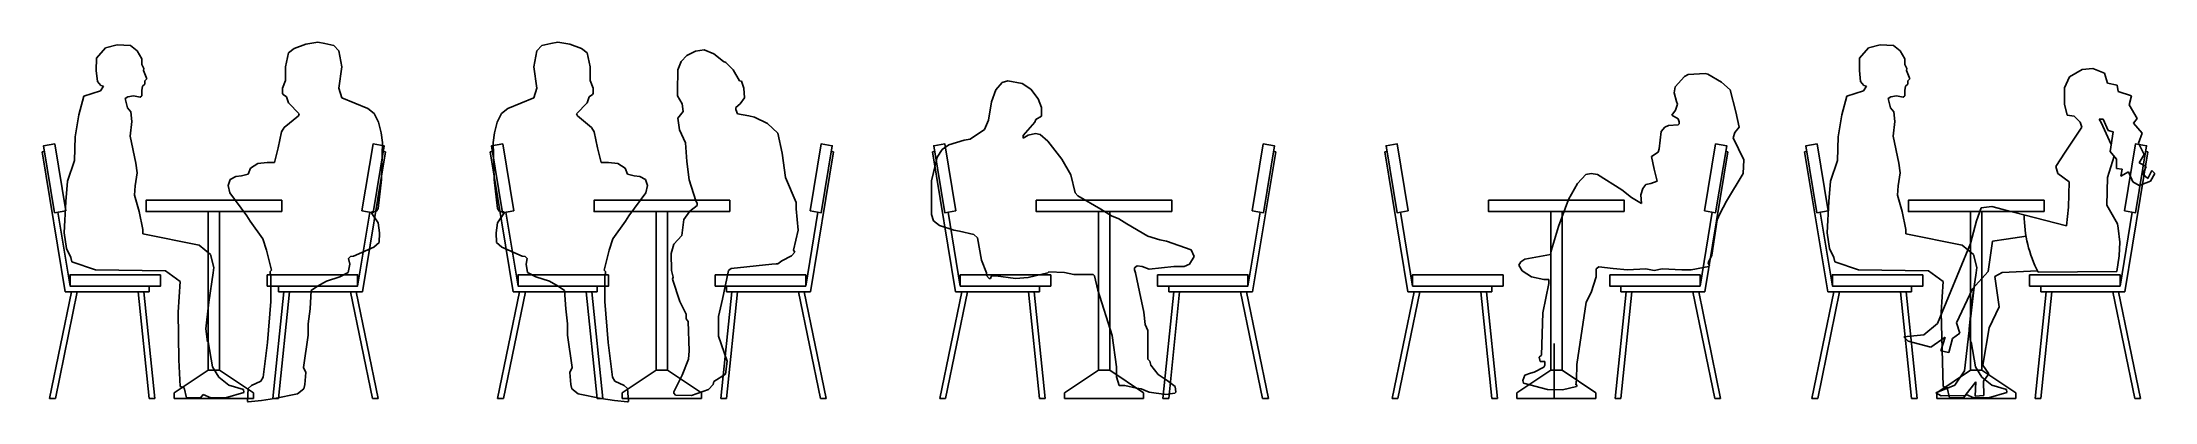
# Model space of a CAD drawing. Extents: x 2.91 to 10.62, y 5.89 to 7.2.
import ezdxf

# ---------------------------------------------------------------- set-up
doc = ezdxf.new("R2010")
doc.units = 0
doc.layers.get('0').update_dxf_attribs({"linetype": 'CONTINUOUS'})

msp = doc.modelspace()

# ---------------------------------------------------------------- linework, layer by layer
at = {"color": 0}
for p, q in [((3.1082, 7.1431), (3.1411, 7.1808)), ((3.1411, 7.1808), (3.1844, 7.1914)), ((3.1844, 7.1914), (3.2324, 7.1885)), ((3.2324, 7.1885), (3.2572, 7.1693)), ((3.2572, 7.1693), (3.2745, 7.1403)), ((3.8096, 7.1623), (3.8295, 7.1779)), ((3.8295, 7.1779), (3.8721, 7.1936)), ((3.8721, 7.1936), (3.9161, 7.2007)), ((3.9161, 7.2007), (3.9416, 7.1964)), ((3.9416, 7.1964), (3.9742, 7.1893)), ((3.9742, 7.1893), (3.9927, 7.1694)), ((3.9927, 7.1694), (4.0041, 7.1112)), ((4.7154, 7.1694), (4.704, 7.1112)), ((4.7338, 7.1893), (4.7154, 7.1694)), ((4.7665, 7.1964), (4.7338, 7.1893)), ((4.792, 7.2007), (4.7665, 7.1964)), ((4.836, 7.1936), (4.792, 7.2007)), ((4.8786, 7.1779), (4.836, 7.1936)), ((4.8985, 7.1623), (4.8786, 7.1779)), ((5.294, 7.1684), (5.2628, 7.1528)), ((5.3252, 7.1727), (5.294, 7.1684)), ((5.3607, 7.1585), (5.3252, 7.1727)), ((9.5398, 7.1431), (9.5727, 7.1808)), ((9.5727, 7.1808), (9.616, 7.1914)), ((9.616, 7.1914), (9.664, 7.1885)), ((9.664, 7.1885), (9.6887, 7.1693)), ((9.6887, 7.1693), (9.7061, 7.1403)), ((3.1081, 7.097), (3.1082, 7.1431)), ((3.1126, 7.0579), (3.1081, 7.097)), ((3.2745, 7.1403), (3.2736, 7.1189)), ((3.2736, 7.1189), (3.2815, 7.1054)), ((3.2815, 7.1054), (3.2797, 7.097)), ((3.2797, 7.097), (3.2919, 7.067)), ((3.7982, 7.1112), (3.8096, 7.1623)), ((3.7982, 7.0616), (3.7982, 7.1112)), ((4.0041, 7.1112), (3.9927, 7.0332)), ((4.704, 7.1112), (4.7154, 7.0332)), ((4.9099, 7.1112), (4.8985, 7.1623)), ((4.9099, 7.0616), (4.9099, 7.1112)), ((5.2301, 7.1003), (5.2287, 7.0222)), ((5.2415, 7.1301), (5.2301, 7.1003)), ((5.2628, 7.1528), (5.2415, 7.1301)), ((5.3962, 7.1301), (5.3607, 7.1585)), ((5.4047, 7.1272), (5.3962, 7.1301)), ((5.4317, 7.1003), (5.4047, 7.1272)), ((5.4544, 7.0605), (5.4317, 7.1003)), ((9.5397, 7.097), (9.5398, 7.1431)), ((9.5441, 7.0579), (9.5397, 7.097)), ((9.7061, 7.1403), (9.7052, 7.1189)), ((9.7052, 7.1189), (9.713, 7.1054)), ((9.713, 7.1054), (9.7113, 7.097)), ((9.7113, 7.097), (9.7235, 7.067)), ((10.306, 7.0749), (10.3526, 7.101)), ((10.3526, 7.101), (10.3913, 7.1053)), ((10.3913, 7.1053), (10.4344, 7.0878)), ((3.1229, 7.0234), (3.0621, 7.0036)), ((3.1245, 7.0426), (3.1126, 7.0579)), ((3.1341, 7.0404), (3.1229, 7.0234)), ((3.1245, 7.0426), (3.1341, 7.0404)), ((3.276, 7.041), (3.2746, 7.0251)), ((3.2746, 7.0251), (3.2747, 7.0051)), ((3.285, 7.0481), (3.276, 7.041)), ((3.2919, 7.067), (3.285, 7.06)), ((3.285, 7.06), (3.285, 7.0481)), ((3.7869, 7.0332), (3.7982, 7.0616)), ((3.7869, 7.0133), (3.7869, 7.0332)), ((3.7897, 7.0105), (3.7869, 7.0133)), ((3.9927, 7.0332), (4.0041, 6.9977)), ((4.7154, 7.0332), (4.704, 6.9977)), ((4.9212, 7.0332), (4.9099, 7.0616)), ((4.9184, 7.0105), (4.9212, 7.0133)), ((4.9212, 7.0133), (4.9212, 7.0332)), ((5.2287, 7.0222), (5.2287, 7.0052)), ((5.4615, 7.0591), (5.4544, 7.0605)), ((5.47, 7.0335), (5.4615, 7.0591)), ((5.4728, 6.9981), (5.47, 7.0335)), ((6.3897, 7.027), (6.3743, 6.9835)), ((6.4127, 7.0539), (6.3897, 7.027)), ((6.4332, 7.0603), (6.4127, 7.0539)), ((6.4856, 7.0501), (6.4332, 7.0603)), ((6.5176, 7.0296), (6.4856, 7.0501)), ((6.5445, 6.9938), (6.5176, 7.0296)), ((8.8684, 7.0376), (8.8645, 7.0159)), ((8.8645, 7.0159), (8.8722, 6.9851)), ((8.9016, 7.076), (8.8684, 7.0376)), ((8.9157, 7.0824), (8.9016, 7.076)), ((8.9771, 7.0862), (8.9157, 7.0824)), ((8.9874, 7.0837), (8.9771, 7.0862)), ((9.0373, 7.0555), (8.9874, 7.0837)), ((9.068, 7.0274), (9.0373, 7.0555)), ((9.0897, 6.9468), (9.068, 7.0274)), ((9.5545, 7.0234), (9.4937, 7.0036)), ((9.5561, 7.0426), (9.5441, 7.0579)), ((9.5656, 7.0404), (9.5545, 7.0234)), ((9.5561, 7.0426), (9.5656, 7.0404)), ((9.7075, 7.041), (9.7061, 7.0251)), ((9.7061, 7.0251), (9.7062, 7.0051)), ((9.7165, 7.0481), (9.7075, 7.041)), ((9.7235, 7.067), (9.7165, 7.06)), ((9.7165, 7.06), (9.7165, 7.0481)), ((10.2877, 7.0338), (10.306, 7.0749)), ((10.2887, 6.9747), (10.2877, 7.0338)), ((10.4344, 7.0878), (10.4447, 7.0517)), ((10.4447, 7.0517), (10.4808, 7.044)), ((10.4808, 7.044), (10.4834, 7.0208)), ((10.4834, 7.0208), (10.5323, 7.0054)), ((3.0306, 6.8557), (3.0441, 6.9361)), ((3.0621, 7.0036), (3.0441, 6.9361)), ((3.2235, 7.0012), (3.2135, 6.9955)), ((3.2135, 6.9955), (3.222, 6.9615)), ((3.222, 6.9615), (3.2344, 6.9467)), ((3.2436, 7.0056), (3.2235, 7.0012)), ((3.2344, 6.9467), (3.2379, 6.9117)), ((3.2679, 7.0008), (3.2436, 7.0056)), ((3.2747, 7.0051), (3.2679, 7.0008)), ((3.8025, 7.0019), (3.7897, 7.0105)), ((3.8096, 6.9792), (3.8025, 7.0019)), ((3.8479, 6.9395), (3.8096, 6.9792)), ((3.8451, 6.9324), (3.8479, 6.9395)), ((4.0041, 6.9977), (4.0992, 6.9594)), ((4.0992, 6.9594), (4.1219, 6.9409)), ((4.1219, 6.9409), (4.1375, 6.9097)), ((4.5862, 6.9409), (4.5706, 6.9097)), ((4.6089, 6.9594), (4.5862, 6.9409)), ((4.704, 6.9977), (4.6089, 6.9594)), ((4.8602, 6.9395), (4.8985, 6.9792)), ((4.863, 6.9324), (4.8602, 6.9395)), ((4.8985, 6.9792), (4.9056, 7.0019)), ((4.9056, 7.0019), (4.9184, 7.0105)), ((5.2287, 7.0052), (5.2457, 6.9754)), ((5.2486, 6.9484), (5.2301, 6.9243)), ((5.2457, 6.9754), (5.2486, 6.9484)), ((5.4416, 6.9626), (5.4572, 6.9754)), ((5.4416, 6.9555), (5.4416, 6.9626)), ((5.4473, 6.9399), (5.4416, 6.9555)), ((5.4884, 6.9328), (5.4473, 6.9399)), ((5.4572, 6.9754), (5.4728, 6.9981)), ((6.3743, 6.9835), (6.3628, 6.917)), ((6.556, 6.963), (6.5445, 6.9938)), ((6.556, 6.9311), (6.556, 6.963)), ((8.8696, 6.9531), (8.8556, 6.9352)), ((8.876, 6.9749), (8.8696, 6.9531)), ((8.8722, 6.9851), (8.876, 6.9749)), ((9.1013, 6.8904), (9.0897, 6.9468)), ((9.4622, 6.8557), (9.4756, 6.9361)), ((9.4937, 7.0036), (9.4756, 6.9361)), ((9.655, 7.0012), (9.645, 6.9955)), ((9.645, 6.9955), (9.6536, 6.9615)), ((9.6536, 6.9615), (9.666, 6.9467)), ((9.6752, 7.0056), (9.655, 7.0012)), ((9.666, 6.9467), (9.6694, 6.9117)), ((9.6994, 7.0008), (9.6752, 7.0056)), ((9.7062, 7.0051), (9.6994, 7.0008)), ((10.2981, 6.9347), (10.2887, 6.9747)), ((10.5323, 7.0054), (10.5246, 6.9719)), ((10.5246, 6.9719), (10.5529, 6.923)), ((3.2379, 6.9117), (3.2311, 6.8579)), ((3.7713, 6.816), (3.784, 6.8742)), ((3.784, 6.8742), (3.794, 6.8898)), ((3.794, 6.8898), (3.8451, 6.9324)), ((4.1375, 6.9097), (4.1474, 6.8699)), ((4.1474, 6.8699), (4.1517, 6.8345)), ((4.5607, 6.8699), (4.5564, 6.8345)), ((4.5706, 6.9097), (4.5607, 6.8699)), ((4.9141, 6.8898), (4.863, 6.9324)), ((4.924, 6.8742), (4.9141, 6.8898)), ((4.9368, 6.816), (4.924, 6.8742)), ((5.2301, 6.9243), (5.2358, 6.8817)), ((5.2358, 6.8817), (5.2571, 6.8334)), ((5.5097, 6.9271), (5.4884, 6.9328)), ((5.5566, 6.9044), (5.5097, 6.9271)), ((5.5949, 6.8689), (5.5566, 6.9044)), ((5.6105, 6.7965), (5.5949, 6.8689)), ((6.3487, 6.8824), (6.2962, 6.8466)), ((6.3628, 6.917), (6.3487, 6.8824)), ((6.4895, 6.8607), (6.5317, 6.9093)), ((6.5074, 6.8619), (6.4895, 6.8504)), ((6.4895, 6.8504), (6.4895, 6.8607)), ((6.5343, 6.8683), (6.5074, 6.8619)), ((6.5317, 6.9093), (6.5355, 6.9183)), ((6.5509, 6.8645), (6.5343, 6.8683)), ((6.5355, 6.9183), (6.556, 6.9311)), ((6.5791, 6.8402), (6.5509, 6.8645)), ((8.8172, 6.8751), (8.8095, 6.8124)), ((8.83, 6.8904), (8.8172, 6.8751)), ((8.844, 6.8968), (8.83, 6.8904)), ((8.8786, 6.8994), (8.844, 6.8968)), ((8.8556, 6.9352), (8.8786, 6.9212)), ((8.8786, 6.9212), (8.8824, 6.9109)), ((8.8824, 6.9032), (8.8786, 6.8994)), ((8.8824, 6.9109), (8.8824, 6.9032)), ((9.0795, 6.8521), (9.0859, 6.8712)), ((9.0859, 6.8712), (9.1013, 6.8904)), ((9.6694, 6.9117), (9.6626, 6.8579)), ((10.3508, 6.8905), (10.2901, 6.7994)), ((10.3234, 6.9305), (10.2981, 6.9347)), ((10.3447, 6.9092), (10.3234, 6.9305)), ((10.3508, 6.8905), (10.3447, 6.9092)), ((10.4293, 6.9204), (10.4146, 6.9204)), ((10.4215, 6.9075), (10.4146, 6.9204)), ((10.4587, 6.8276), (10.4215, 6.9075)), ((10.4473, 6.8792), (10.4293, 6.9204)), ((10.4653, 6.874), (10.4473, 6.8792)), ((10.455, 6.8019), (10.4653, 6.874)), ((10.5529, 6.923), (10.5401, 6.9049)), ((10.5401, 6.9049), (10.571, 6.8689)), ((10.571, 6.8689), (10.5581, 6.8328)), ((2.919, 6.8026), (2.9109, 6.8013)), ((2.995, 6.2904), (2.9109, 6.8013)), ((3.0283, 6.7695), (3.0306, 6.8557)), ((3.2311, 6.8579), (3.252, 6.7596)), ((3.7585, 6.7621), (3.7713, 6.816)), ((4.0789, 6.2904), (4.163, 6.8013)), ((4.1517, 6.8345), (4.1488, 6.6996)), ((4.1549, 6.8026), (4.163, 6.8013)), ((4.5535, 6.8026), (4.5453, 6.8013)), ((4.6294, 6.2904), (4.5453, 6.8013)), ((4.5564, 6.8345), (4.5593, 6.6996)), ((4.9496, 6.7621), (4.9368, 6.816)), ((5.2571, 6.8334), (5.2628, 6.7653)), ((5.6219, 6.7071), (5.6105, 6.7965)), ((5.7134, 6.2904), (5.7975, 6.8013)), ((5.7893, 6.8026), (5.7975, 6.8013)), ((6.1665, 6.8026), (6.1583, 6.8013)), ((6.2424, 6.2904), (6.1583, 6.8013)), ((6.1939, 6.8095), (6.176, 6.7813)), ((6.2182, 6.8261), (6.1939, 6.8095)), ((6.2745, 6.844), (6.2182, 6.8261)), ((6.2962, 6.8466), (6.2745, 6.844)), ((6.6302, 6.7736), (6.5791, 6.8402)), ((7.3264, 6.2904), (7.4105, 6.8013)), ((7.4023, 6.8026), (7.4105, 6.8013)), ((7.8165, 6.8026), (7.8083, 6.8013)), ((7.8924, 6.2904), (7.8083, 6.8013)), ((8.8056, 6.7996), (8.7813, 6.7842)), ((8.7813, 6.7842), (8.7916, 6.7382)), ((8.8095, 6.8124), (8.8056, 6.7996)), ((8.9764, 6.2904), (9.0605, 6.8013)), ((9.0523, 6.8026), (9.0605, 6.8013)), ((9.1179, 6.7714), (9.0795, 6.8521)), ((9.3482, 6.8026), (9.3401, 6.8013)), ((9.4242, 6.2904), (9.3401, 6.8013)), ((9.4599, 6.7695), (9.4622, 6.8557)), ((9.6626, 6.8579), (9.6836, 6.7596)), ((10.2901, 6.7994), (10.2567, 6.7479)), ((10.4447, 6.7067), (10.4692, 6.7846)), ((10.4782, 6.7736), (10.455, 6.8019)), ((10.5081, 6.2904), (10.5922, 6.8013)), ((10.5581, 6.8328), (10.5787, 6.7916)), ((10.5787, 6.7916), (10.5607, 6.7607)), ((10.5841, 6.8026), (10.5922, 6.8013)), ((3.0025, 6.6938), (3.0283, 6.7695)), ((3.2571, 6.7246), (3.25, 6.6766)), ((3.252, 6.7596), (3.2571, 6.7246)), ((3.5967, 6.6996), (3.6166, 6.711)), ((3.6166, 6.711), (3.6378, 6.7138)), ((3.6378, 6.7138), (3.662, 6.7195)), ((3.662, 6.7195), (3.6705, 6.7408)), ((3.6705, 6.7408), (3.6975, 6.7578)), ((3.6975, 6.7578), (3.7315, 6.7621)), ((3.7315, 6.7621), (3.7585, 6.7621)), ((4.9766, 6.7621), (4.9496, 6.7621)), ((5.0106, 6.7578), (4.9766, 6.7621)), ((5.0376, 6.7408), (5.0106, 6.7578)), ((5.0461, 6.7195), (5.0376, 6.7408)), ((5.0702, 6.7138), (5.0461, 6.7195)), ((5.0915, 6.711), (5.0702, 6.7138)), ((5.1114, 6.6996), (5.0915, 6.711)), ((5.2628, 6.7653), (5.2713, 6.6986)), ((5.6616, 6.6162), (5.6219, 6.7071)), ((6.176, 6.7813), (6.1555, 6.6956)), ((6.6635, 6.7173), (6.6302, 6.7736)), ((6.6789, 6.6508), (6.6635, 6.7173)), ((8.542, 6.7177), (8.5113, 6.6857)), ((8.5612, 6.7215), (8.542, 6.7177)), ((8.5843, 6.7177), (8.5612, 6.7215)), ((8.6738, 6.6627), (8.5843, 6.7177)), ((8.7916, 6.7382), (8.8018, 6.6934)), ((9.0552, 6.6204), (9.1153, 6.7215)), ((9.1153, 6.7215), (9.1179, 6.7714)), ((9.434, 6.6938), (9.4599, 6.7695)), ((9.6886, 6.7246), (9.6815, 6.6766)), ((9.6836, 6.7596), (9.6886, 6.7246)), ((10.2567, 6.7479), (10.2644, 6.7221)), ((10.2644, 6.7221), (10.3056, 6.6912)), ((10.4422, 6.6062), (10.4447, 6.7067)), ((10.4782, 6.7401), (10.4782, 6.7736)), ((10.4988, 6.7376), (10.4782, 6.7401)), ((10.4937, 6.7118), (10.4988, 6.7376)), ((10.522, 6.7273), (10.4937, 6.7118)), ((10.5375, 6.6912), (10.522, 6.7273)), ((10.5607, 6.7607), (10.5864, 6.7479)), ((10.5864, 6.7479), (10.5736, 6.7195)), ((10.5736, 6.7195), (10.5916, 6.7041)), ((10.5916, 6.7041), (10.6071, 6.7324)), ((10.6174, 6.7221), (10.6019, 6.6938)), ((10.6071, 6.7324), (10.6174, 6.7221)), ((2.9967, 6.6199), (3.0025, 6.6938)), ((3.25, 6.6766), (3.247, 6.6429)), ((3.247, 6.6429), (3.2642, 6.5828)), ((3.5896, 6.6783), (3.5967, 6.6996)), ((3.5953, 6.6513), (3.5896, 6.6783)), ((3.6577, 6.5676), (3.5953, 6.6513)), ((4.1488, 6.6996), (4.1361, 6.5946)), ((4.5593, 6.6996), (4.572, 6.5946)), ((5.0504, 6.5676), (5.1128, 6.6513)), ((5.1185, 6.6783), (5.1114, 6.6996)), ((5.1128, 6.6513), (5.1185, 6.6783)), ((5.2713, 6.6986), (5.2954, 6.6219)), ((6.1555, 6.6956), (6.1555, 6.5727)), ((6.6891, 6.6406), (6.6789, 6.6508)), ((6.7723, 6.5919), (6.6891, 6.6406)), ((8.5113, 6.6857), (8.4793, 6.6268)), ((8.7084, 6.6345), (8.6738, 6.6627)), ((8.7455, 6.6128), (8.7084, 6.6345)), ((8.7493, 6.6665), (8.7429, 6.6435)), ((8.7429, 6.6435), (8.7455, 6.6128)), ((8.7609, 6.6819), (8.7493, 6.6665)), ((8.7788, 6.6857), (8.7609, 6.6819)), ((8.8018, 6.6934), (8.7788, 6.6857)), ((9.4282, 6.6199), (9.434, 6.6938)), ((9.6815, 6.6766), (9.6786, 6.6429)), ((9.6786, 6.6429), (9.6958, 6.5828)), ((10.3056, 6.6912), (10.303, 6.5985)), ((10.5607, 6.6783), (10.5375, 6.6912)), ((10.6019, 6.6938), (10.5607, 6.6783)), ((3.0125, 6.3111), (2.9681, 6.5808)), ((2.9903, 6.5055), (2.9967, 6.6199)), ((3.2642, 6.5828), (3.2778, 6.5172)), ((3.5163, 6.5829), (3.5163, 6.0047)), ((3.5576, 6.5829), (3.5576, 6.0047)), ((3.6691, 6.5477), (3.6577, 6.5676)), ((4.0614, 6.3111), (4.1058, 6.5808)), ((4.1134, 6.5818), (4.1105, 6.579)), ((4.1105, 6.579), (4.1361, 6.542)), ((4.1162, 6.5818), (4.1134, 6.5818)), ((4.129, 6.5832), (4.1162, 6.5818)), ((4.1361, 6.5946), (4.129, 6.5832)), ((4.572, 6.5946), (4.5791, 6.5832)), ((4.5976, 6.579), (4.572, 6.542)), ((4.5791, 6.5832), (4.5919, 6.5818)), ((4.5919, 6.5818), (4.5947, 6.5818)), ((4.5947, 6.5818), (4.5976, 6.579)), ((4.6469, 6.3111), (4.6025, 6.5808)), ((5.039, 6.5477), (5.0504, 6.5676)), ((5.1508, 6.5829), (5.1508, 6.0047)), ((5.192, 6.5829), (5.192, 6.0047)), ((5.2514, 6.5538), (5.2443, 6.4956)), ((5.2727, 6.585), (5.2514, 6.5538)), ((5.2997, 6.6049), (5.2727, 6.585)), ((5.2954, 6.6219), (5.2997, 6.6134)), ((5.2997, 6.6134), (5.2997, 6.6049)), ((5.6616, 6.5935), (5.6616, 6.6162)), ((5.6687, 6.5155), (5.6616, 6.5935)), ((5.6959, 6.3111), (5.7403, 6.5808)), ((6.1555, 6.5727), (6.1619, 6.5497)), ((6.2599, 6.3111), (6.2155, 6.5808)), ((6.7638, 6.5829), (6.7638, 6.0047)), ((6.812, 6.5676), (6.7723, 6.5919)), ((6.805, 6.5829), (6.805, 6.0047)), ((6.8388, 6.5561), (6.812, 6.5676)), ((6.867, 6.5382), (6.8388, 6.5561)), ((7.3089, 6.3111), (7.3533, 6.5808)), ((7.9099, 6.3111), (7.8655, 6.5808)), ((8.4138, 6.5829), (8.4138, 6.0047)), ((8.4793, 6.6268), (8.4422, 6.5283)), ((8.455, 6.5829), (8.455, 6.0047)), ((8.9589, 6.3111), (9.0033, 6.5808)), ((9.0014, 6.4234), (9.0206, 6.5526)), ((9.0206, 6.5526), (9.0309, 6.5744)), ((9.0309, 6.5744), (9.0552, 6.6204)), ((9.4417, 6.3111), (9.3973, 6.5808)), ((9.4218, 6.5055), (9.4282, 6.6199)), ((9.6958, 6.5828), (9.7093, 6.5172)), ((9.9455, 6.5829), (9.9455, 6.0047)), ((9.9843, 6.5969), (9.9673, 6.5496)), ((9.9843, 6.5969), (10.0234, 6.6018)), ((9.9868, 6.5829), (9.9868, 6.0047)), ((10.0234, 6.6018), (10.0639, 6.5907)), ((10.0639, 6.5907), (10.2949, 6.5313)), ((10.303, 6.5985), (10.2949, 6.5313)), ((10.4814, 6.5376), (10.4422, 6.6062)), ((10.4906, 6.3111), (10.535, 6.5808)), ((2.9903, 6.5055), (2.9989, 6.4488)), ((3.2778, 6.5172), (3.2776, 6.5023)), ((3.4829, 6.4609), (3.2776, 6.5023)), ((3.7159, 6.4839), (3.6691, 6.5477)), ((3.7287, 6.4427), (3.7159, 6.4839)), ((4.1361, 6.542), (4.1417, 6.5051)), ((4.1417, 6.5051), (4.1403, 6.4697)), ((4.572, 6.542), (4.5664, 6.5051)), ((4.5664, 6.5051), (4.5678, 6.4697)), ((4.9794, 6.4427), (4.9922, 6.4839)), ((4.9922, 6.4839), (5.039, 6.5477)), ((5.2443, 6.4956), (5.2145, 6.4644)), ((5.6517, 6.4417), (5.6687, 6.5155)), ((6.1619, 6.5497), (6.1836, 6.5318)), ((6.1836, 6.5318), (6.2361, 6.5152)), ((6.2361, 6.5152), (6.2566, 6.5113)), ((6.2566, 6.5113), (6.309, 6.4998)), ((6.309, 6.4998), (6.3231, 6.487)), ((6.3231, 6.487), (6.3372, 6.4051)), ((6.9438, 6.4934), (6.867, 6.5382)), ((6.9873, 6.4793), (6.9438, 6.4934)), ((7.0116, 6.4755), (6.9873, 6.4793)), ((7.1024, 6.4435), (7.0116, 6.4755)), ((8.4422, 6.5283), (8.4166, 6.4438)), ((9.4218, 6.5055), (9.4305, 6.4488)), ((9.7093, 6.5172), (9.7091, 6.5023)), ((9.9145, 6.4609), (9.7091, 6.5023)), ((9.9673, 6.5496), (9.9446, 6.4659)), ((10.0099, 6.3649), (10.0249, 6.4755)), ((10.0249, 6.4755), (10.0756, 6.4824)), ((10.0756, 6.4824), (10.1477, 6.4938)), ((10.4814, 6.5376), (10.4834, 6.5223)), ((10.4834, 6.5223), (10.4897, 6.4718)), ((2.9989, 6.4488), (3.0147, 6.4149)), ((3.0185, 6.3991), (3.0147, 6.4149)), ((3.1048, 6.3698), (3.0185, 6.3991)), ((3.5241, 6.4262), (3.4829, 6.4609)), ((3.5369, 6.3788), (3.5241, 6.4262)), ((3.7471, 6.3689), (3.7287, 6.4427)), ((4.0353, 6.4186), (4.0282, 6.4115)), ((4.0282, 6.4115), (4.0324, 6.3916)), ((4.0466, 6.42), (4.0353, 6.4186)), ((4.1204, 6.4526), (4.0466, 6.42)), ((4.1403, 6.4697), (4.1204, 6.4526)), ((4.5678, 6.4697), (4.5876, 6.4526)), ((4.5876, 6.4526), (4.6615, 6.42)), ((4.6615, 6.42), (4.6728, 6.4186)), ((4.6728, 6.4186), (4.6799, 6.4115)), ((4.6799, 6.4115), (4.6757, 6.3916)), ((4.961, 6.3689), (4.9794, 6.4427)), ((5.2145, 6.4644), (5.2046, 6.4303)), ((5.2046, 6.4303), (5.206, 6.3678)), ((5.5949, 6.392), (5.6091, 6.4033)), ((5.6091, 6.4033), (5.6446, 6.4218)), ((5.6446, 6.4218), (5.6559, 6.4346)), ((5.6559, 6.4346), (5.6517, 6.4417)), ((6.3372, 6.4051), (6.3551, 6.359)), ((7.0961, 6.391), (7.1127, 6.4192)), ((7.1127, 6.4192), (7.1024, 6.4435)), ((8.3053, 6.399), (8.2976, 6.3875)), ((8.3194, 6.4093), (8.3053, 6.399)), ((8.4128, 6.4259), (8.3194, 6.4093)), ((8.4166, 6.4438), (8.4128, 6.4259)), ((8.9886, 6.3965), (9.0014, 6.4234)), ((8.9925, 6.385), (8.9886, 6.3965)), ((9.4305, 6.4488), (9.4463, 6.4149)), ((9.45, 6.3991), (9.4463, 6.4149)), ((9.5363, 6.3698), (9.45, 6.3991)), ((9.9446, 6.4659), (9.8244, 6.1746)), ((9.9557, 6.4262), (9.9145, 6.4609)), ((9.9684, 6.3788), (9.9557, 6.4262)), ((10.4876, 6.4213), (10.4792, 6.3643)), ((10.4897, 6.4718), (10.4876, 6.4213)), ((3.1048, 6.3698), (3.3607, 6.3672)), ((3.3607, 6.3672), (3.4138, 6.328)), ((3.4065, 6.2165), (3.4138, 6.328)), ((3.5345, 6.3596), (3.5184, 6.2523)), ((3.5369, 6.3788), (3.5345, 6.3596)), ((3.7429, 6.3646), (3.7471, 6.3689)), ((3.7429, 6.3575), (3.7429, 6.3646)), ((3.7443, 6.349), (3.7429, 6.3575)), ((3.7443, 6.2553), (3.7443, 6.349)), ((3.9473, 6.3291), (3.9146, 6.3107)), ((3.997, 6.3448), (3.9473, 6.3291)), ((4.0268, 6.3604), (3.997, 6.3448)), ((4.0324, 6.3916), (4.0268, 6.3604)), ((4.6757, 6.3916), (4.6813, 6.3604)), ((4.6813, 6.3604), (4.7111, 6.3448)), ((4.7111, 6.3448), (4.7608, 6.3291)), ((4.7608, 6.3291), (4.7935, 6.3107)), ((4.9652, 6.3646), (4.961, 6.3689)), ((4.9638, 6.349), (4.9652, 6.3575)), ((4.9638, 6.2553), (4.9638, 6.349)), ((4.9652, 6.3575), (4.9652, 6.3646)), ((5.206, 6.3678), (5.2131, 6.3437)), ((5.2131, 6.3437), (5.2102, 6.3366)), ((5.2102, 6.3366), (5.2372, 6.2543)), ((5.3919, 6.2628), (5.4146, 6.3678)), ((5.4146, 6.3678), (5.4246, 6.3749)), ((5.4246, 6.3749), (5.5722, 6.3906)), ((5.5722, 6.3906), (5.5878, 6.392)), ((5.5878, 6.392), (5.5949, 6.392)), ((6.3551, 6.359), (6.3551, 6.3501)), ((6.3551, 6.3501), (6.3654, 6.3386)), ((6.3654, 6.3386), (6.3705, 6.3386)), ((6.3705, 6.3386), (6.3743, 6.3488)), ((6.3743, 6.3488), (6.3897, 6.3488)), ((6.3897, 6.3488), (6.4613, 6.3386)), ((6.4613, 6.3386), (6.5074, 6.3424)), ((6.5074, 6.3424), (6.5791, 6.359)), ((6.5791, 6.359), (6.5829, 6.3629)), ((6.5829, 6.3629), (6.6405, 6.3603)), ((6.6405, 6.3603), (6.6738, 6.3539)), ((6.6738, 6.3539), (6.7441, 6.3539)), ((6.7441, 6.3539), (6.7493, 6.3488)), ((6.7493, 6.3488), (6.7621, 6.2963)), ((6.8951, 6.3782), (6.9054, 6.3846)), ((6.8951, 6.3705), (6.8951, 6.3782)), ((6.899, 6.359), (6.8951, 6.3705)), ((6.9131, 6.2899), (6.899, 6.359)), ((6.9054, 6.3846), (6.9233, 6.3821)), ((6.9233, 6.3821), (6.9489, 6.3731)), ((6.9489, 6.3731), (7.0385, 6.3821)), ((7.0385, 6.3821), (7.0769, 6.3821)), ((7.0769, 6.3821), (7.0961, 6.391)), ((8.2976, 6.3875), (8.3091, 6.3671)), ((8.3091, 6.3671), (8.3437, 6.3453)), ((8.3437, 6.3453), (8.3885, 6.3351)), ((8.4064, 6.321), (8.3846, 6.2135)), ((8.3885, 6.3351), (8.4064, 6.3351)), ((8.4064, 6.3351), (8.4064, 6.321)), ((8.5612, 6.2877), (8.5791, 6.3453)), ((8.5791, 6.3735), (8.5894, 6.3811)), ((8.5791, 6.3453), (8.5791, 6.3735)), ((8.5894, 6.3811), (8.6418, 6.3747)), ((8.6418, 6.3747), (8.6943, 6.3709)), ((8.6943, 6.3709), (8.7609, 6.3735)), ((8.7609, 6.3735), (8.7916, 6.3683)), ((8.7916, 6.3683), (8.821, 6.3735)), ((8.821, 6.3735), (8.8927, 6.3709)), ((8.8927, 6.3709), (8.9259, 6.3709)), ((8.9259, 6.3709), (8.9707, 6.3786)), ((8.9707, 6.3786), (8.9912, 6.3824)), ((8.9912, 6.3824), (8.9925, 6.385)), ((9.5363, 6.3698), (9.7923, 6.3672)), ((9.7923, 6.3672), (9.8454, 6.328)), ((9.838, 6.2165), (9.8454, 6.328)), ((9.9661, 6.3596), (9.9499, 6.2523)), ((9.9531, 6.3005), (10.0099, 6.3649)), ((9.9684, 6.3788), (9.9661, 6.3596)), ((10.0613, 6.3606), (10.034, 6.3463)), ((10.0499, 6.2359), (10.034, 6.3463)), ((10.1892, 6.3671), (10.0613, 6.3606)), ((10.4792, 6.3643), (10.1918, 6.3619)), ((3.0177, 6.2904), (2.9377, 5.9015)), ((3.0387, 6.2904), (2.9587, 5.9015)), ((3.3012, 6.2904), (2.995, 6.2904)), ((3.3012, 6.3111), (3.0125, 6.3111)), ((3.2612, 6.2904), (3.3012, 5.9015)), ((3.2819, 6.2904), (3.3219, 5.9015)), ((3.3425, 6.3111), (3.3012, 6.3111)), ((3.3012, 6.3111), (3.3012, 6.2904)), ((3.5184, 6.2523), (3.5082, 6.1557)), ((3.7314, 6.3111), (3.7727, 6.3111)), ((3.7329, 6.1049), (3.7443, 6.2553)), ((3.792, 6.2904), (3.752, 5.9015)), ((3.7727, 6.3111), (3.7727, 6.2904)), ((3.7727, 6.3111), (4.0614, 6.3111)), ((3.7727, 6.2904), (4.0789, 6.2904)), ((3.8127, 6.2904), (3.7727, 5.9015)), ((3.8919, 6.2951), (3.8877, 6.2284)), ((3.9146, 6.3107), (3.8919, 6.2951)), ((4.0352, 6.2904), (4.1152, 5.9015)), ((4.0562, 6.2904), (4.1362, 5.9015)), ((4.6521, 6.2904), (4.5721, 5.9015)), ((4.6732, 6.2904), (4.5932, 5.9015)), ((4.9357, 6.2904), (4.6294, 6.2904)), ((4.9357, 6.3111), (4.6469, 6.3111)), ((4.7935, 6.3107), (4.8162, 6.2951)), ((4.8162, 6.2951), (4.8204, 6.2284)), ((4.8956, 6.2904), (4.9356, 5.9015)), ((4.9163, 6.2904), (4.9564, 5.9015)), ((4.9769, 6.3111), (4.9357, 6.3111)), ((4.9357, 6.3111), (4.9357, 6.2904)), ((4.9751, 6.1049), (4.9638, 6.2553)), ((5.2372, 6.2543), (5.2599, 6.2089)), ((5.3659, 6.3111), (5.4071, 6.3111)), ((5.3777, 6.2003), (5.3919, 6.2628)), ((5.4265, 6.2904), (5.3864, 5.9015)), ((5.4071, 6.3111), (5.4071, 6.2904)), ((5.4071, 6.3111), (5.6959, 6.3111)), ((5.4071, 6.2904), (5.7134, 6.2904)), ((5.4472, 6.2904), (5.4072, 5.9015)), ((5.6696, 6.2904), (5.7496, 5.9015)), ((5.6907, 6.2904), (5.7707, 5.9015)), ((6.2651, 6.2904), (6.1851, 5.9015)), ((6.2862, 6.2904), (6.2062, 5.9015)), ((6.5487, 6.2904), (6.2424, 6.2904)), ((6.5487, 6.3111), (6.2599, 6.3111)), ((6.5086, 6.2904), (6.5486, 5.9015)), ((6.5293, 6.2904), (6.5693, 5.9015)), ((6.5899, 6.3111), (6.5487, 6.3111)), ((6.5487, 6.3111), (6.5487, 6.2904)), ((6.7621, 6.2963), (6.8145, 6.1312)), ((6.9297, 6.2157), (6.9131, 6.2899)), ((6.9789, 6.3111), (7.0201, 6.3111)), ((7.0394, 6.2904), (6.9994, 5.9015)), ((7.0201, 6.3111), (7.0201, 6.2904)), ((7.0201, 6.3111), (7.3089, 6.3111)), ((7.0201, 6.2904), (7.3264, 6.2904)), ((7.0602, 6.2904), (7.0202, 5.9015)), ((7.2826, 6.2904), (7.3626, 5.9015)), ((7.3037, 6.2904), (7.3837, 5.9015)), ((7.9151, 6.2904), (7.8351, 5.9015)), ((7.9362, 6.2904), (7.8562, 5.9015)), ((8.1987, 6.2904), (7.8924, 6.2904)), ((8.1987, 6.3111), (7.9099, 6.3111)), ((8.1586, 6.2904), (8.1986, 5.9015)), ((8.1793, 6.2904), (8.2193, 5.9015)), ((8.2399, 6.3111), (8.1987, 6.3111)), ((8.1987, 6.3111), (8.1987, 6.2904)), ((8.5088, 6.0249), (8.5433, 6.2519)), ((8.5433, 6.2519), (8.5612, 6.2877)), ((8.6289, 6.3111), (8.6701, 6.3111)), ((8.6894, 6.2904), (8.6494, 5.9015)), ((8.6701, 6.3111), (8.6701, 6.2904)), ((8.6701, 6.3111), (8.9589, 6.3111)), ((8.6701, 6.2904), (8.9764, 6.2904)), ((8.7102, 6.2904), (8.6702, 5.9015)), ((8.9326, 6.2904), (9.0126, 5.9015)), ((8.9537, 6.2904), (9.0337, 5.9015)), ((9.4469, 6.2904), (9.3669, 5.9015)), ((9.4679, 6.2904), (9.3879, 5.9015)), ((9.7304, 6.2904), (9.4242, 6.2904)), ((9.7304, 6.3111), (9.4417, 6.3111)), ((9.6904, 6.2904), (9.7304, 5.9015)), ((9.7111, 6.2904), (9.7511, 5.9015)), ((9.7717, 6.3111), (9.7304, 6.3111)), ((9.7304, 6.3111), (9.7304, 6.2904)), ((9.8942, 6.1766), (9.9531, 6.3005)), ((9.9585, 6.3066), (9.9239, 6.0019)), ((9.9499, 6.2523), (9.9398, 6.1557)), ((10.1606, 6.3111), (10.2019, 6.3111)), ((10.2212, 6.2904), (10.1812, 5.9015)), ((10.2019, 6.3111), (10.2019, 6.2904)), ((10.2019, 6.3111), (10.4906, 6.3111)), ((10.2019, 6.2904), (10.5081, 6.2904)), ((10.2419, 6.2904), (10.2019, 5.9015)), ((10.4644, 6.2904), (10.5444, 5.9015)), ((10.4854, 6.2904), (10.5654, 5.9015)), ((3.4097, 6.0417), (3.4065, 6.2165)), ((3.8877, 6.2284), (3.8806, 6.173)), ((3.8806, 6.173), (3.8806, 6.1318)), ((4.8204, 6.2284), (4.8275, 6.173)), ((4.8275, 6.173), (4.8275, 6.1318)), ((5.2599, 6.2089), (5.2599, 6.1918)), ((5.2599, 6.1918), (5.267, 6.1819)), ((5.267, 6.1819), (5.2713, 6.0754)), ((5.3777, 6.128), (5.3777, 6.2003)), ((6.9348, 6.1709), (6.9297, 6.2157)), ((6.9438, 6.1492), (6.9348, 6.1709)), ((8.3846, 6.2135), (8.3808, 6.0595)), ((9.8244, 6.1746), (9.7755, 6.1338)), ((9.8461, 5.9449), (9.838, 6.2165)), ((9.9058, 6.1397), (9.8942, 6.1766)), ((10.013, 6.1583), (10.0499, 6.2359)), ((3.5082, 6.1557), (3.5135, 6.1077)), ((3.5135, 6.1077), (3.5164, 6.1073)), ((3.5164, 6.1073), (3.5319, 6.0161)), ((3.7173, 5.9785), (3.7329, 6.1049)), ((3.8806, 6.1318), (3.8635, 6.014)), ((4.8275, 6.1318), (4.8446, 6.014)), ((4.9908, 5.9785), (4.9751, 6.1049)), ((5.409, 6.0371), (5.3777, 6.128)), ((6.8145, 6.1312), (6.8299, 6.0163)), ((6.9438, 6.0445), (6.9438, 6.1492)), ((8.4259, 6.1015), (8.4259, 5.9015)), ((9.7755, 6.1338), (9.7015, 6.1262)), ((9.7015, 6.1262), (9.7174, 6.1105)), ((9.7174, 6.1105), (9.8011, 6.0878)), ((9.8011, 6.0878), (9.8525, 6.125)), ((9.8525, 6.125), (9.8364, 6.0746)), ((9.8667, 6.0687), (9.8798, 6.1196)), ((9.8798, 6.1196), (9.9058, 6.1397)), ((9.9398, 6.1557), (9.945, 6.1077)), ((9.945, 6.1077), (9.948, 6.1073)), ((9.948, 6.1073), (9.9634, 6.0161)), ((9.9904, 6.023), (10.013, 6.1583)), ((3.4145, 5.9449), (3.4097, 6.0417)), ((3.5319, 6.0161), (3.5546, 5.9785)), ((3.8635, 6.014), (3.8721, 5.9956)), ((4.8446, 6.014), (4.836, 5.9956)), ((5.2684, 6.0442), (5.2457, 5.986)), ((5.2713, 6.0754), (5.2684, 6.0442)), ((5.4033, 5.9903), (5.409, 6.0371)), ((6.8299, 6.0163), (6.8299, 5.9805)), ((6.9514, 6.0368), (6.9438, 6.0445)), ((6.9553, 6.0227), (6.9514, 6.0368)), ((6.9822, 5.9882), (6.9553, 6.0227)), ((8.3885, 6.0147), (8.3539, 5.9968)), ((8.3808, 6.0595), (8.3718, 6.0518)), ((8.3718, 6.0518), (8.3757, 6.0365)), ((8.3757, 6.0365), (8.3923, 6.0365)), ((8.3923, 6.0224), (8.3885, 6.0147)), ((8.3923, 6.0365), (8.3923, 6.0224)), ((8.5075, 5.9686), (8.5088, 6.0249)), ((9.8364, 6.0746), (9.8667, 6.0687)), ((9.9634, 6.0161), (9.9862, 5.9785)), ((10.0117, 5.9907), (9.9904, 6.023)), ((3.3926, 5.9222), (3.5163, 6.0047)), ((3.428, 5.9395), (3.4145, 5.9449)), ((3.4374, 5.9037), (3.428, 5.9395)), ((3.5163, 6.0047), (3.5576, 6.0047)), ((3.5546, 5.9785), (3.591, 5.9493)), ((3.5576, 6.0047), (3.6813, 5.9222)), ((3.591, 5.9493), (3.6446, 5.9342)), ((3.6446, 5.9342), (3.6466, 5.9224)), ((3.6591, 5.8905), (3.662, 5.9374)), ((3.662, 5.9374), (3.6748, 5.9487)), ((3.6748, 5.9487), (3.7088, 5.9643)), ((3.7088, 5.9643), (3.7173, 5.9785)), ((3.865, 5.936), (3.8422, 5.9175)), ((3.8692, 5.9516), (3.865, 5.936)), ((3.8721, 5.9956), (3.8692, 5.9516)), ((4.836, 5.9956), (4.8389, 5.9516)), ((4.8389, 5.9516), (4.8431, 5.936)), ((4.8431, 5.936), (4.8659, 5.9175)), ((4.9993, 5.9643), (4.9908, 5.9785)), ((5.0333, 5.9487), (4.9993, 5.9643)), ((5.027, 5.9222), (5.1508, 6.0047)), ((5.0461, 5.9374), (5.0333, 5.9487)), ((5.049, 5.8905), (5.0461, 5.9374)), ((5.1508, 6.0047), (5.192, 6.0047)), ((5.192, 6.0047), (5.3158, 5.9222)), ((5.2457, 5.986), (5.2145, 5.925)), ((5.3408, 5.9335), (5.3579, 5.952)), ((5.3579, 5.952), (5.3607, 5.9633)), ((5.3607, 5.9633), (5.4033, 5.9903)), ((6.64, 5.9222), (6.7638, 6.0047)), ((6.7638, 6.0047), (6.805, 6.0047)), ((6.805, 6.0047), (6.9288, 5.9222)), ((6.8299, 5.9805), (6.8401, 5.9485)), ((6.8401, 5.9485), (6.8606, 5.9485)), ((6.8606, 5.9485), (6.9028, 5.9383)), ((6.9028, 5.9383), (6.9195, 5.9357)), ((6.9195, 5.9357), (6.9489, 5.9242)), ((7.0142, 5.9664), (6.9822, 5.9882)), ((7.0436, 5.9447), (7.0142, 5.9664)), ((7.0461, 5.9242), (7.0436, 5.9447)), ((8.29, 5.9222), (8.4138, 6.0047)), ((8.3194, 5.9866), (8.3117, 5.9661)), ((8.3117, 5.9661), (8.3143, 5.9571)), ((8.3143, 5.9571), (8.4025, 5.9341)), ((8.3398, 5.9929), (8.3194, 5.9866)), ((8.3539, 5.9968), (8.3398, 5.9929)), ((8.4025, 5.9341), (8.4563, 5.9328)), ((8.4138, 6.0047), (8.455, 6.0047)), ((8.455, 6.0047), (8.5788, 5.9222)), ((8.4563, 5.9328), (8.5075, 5.9443)), ((8.5049, 5.9507), (8.5075, 5.9686)), ((8.5088, 5.9507), (8.5049, 5.9507)), ((8.5075, 5.9443), (8.5088, 5.9469)), ((8.5088, 5.9469), (8.5088, 5.9507)), ((9.888, 5.9493), (9.819, 5.9217)), ((9.8218, 5.9222), (9.9455, 6.0047)), ((9.8596, 5.9395), (9.8461, 5.9449)), ((9.8689, 5.9037), (9.8596, 5.9395)), ((9.9239, 6.0019), (9.888, 5.9493)), ((9.9253, 5.9121), (9.9645, 5.9619)), ((9.9455, 6.0047), (9.9868, 6.0047)), ((9.9645, 5.9619), (9.9628, 5.9091)), ((9.9862, 5.9785), (10.0226, 5.9493)), ((9.9868, 6.0047), (10.1105, 5.9222)), ((9.9922, 5.9643), (10.0117, 5.9907)), ((9.9936, 5.9117), (9.9922, 5.9643)), ((10.0226, 5.9493), (10.0761, 5.9342)), ((10.0761, 5.9342), (10.0782, 5.9224)), ((2.9587, 5.9015), (2.9377, 5.9015)), ((3.3219, 5.9015), (3.3012, 5.9015)), ((3.3926, 5.9015), (3.3926, 5.9222)), ((3.3926, 5.9015), (3.6813, 5.9015)), ((3.4881, 5.9037), (3.4374, 5.9037)), ((3.4982, 5.9161), (3.4881, 5.9037)), ((3.5263, 5.9037), (3.4982, 5.9161)), ((3.5793, 5.9036), (3.5263, 5.9037)), ((3.6466, 5.9224), (3.5793, 5.9036)), ((3.662, 5.8891), (3.6591, 5.8905)), ((3.7102, 5.8934), (3.662, 5.8891)), ((3.6813, 5.9015), (3.6813, 5.9222)), ((3.7585, 5.9005), (3.7102, 5.8934)), ((3.752, 5.9015), (3.7727, 5.9015)), ((3.8422, 5.9175), (3.7585, 5.9005)), ((4.1152, 5.9015), (4.1362, 5.9015)), ((4.5932, 5.9015), (4.5721, 5.9015)), ((4.8659, 5.9175), (4.9496, 5.9005)), ((4.9564, 5.9015), (4.9356, 5.9015)), ((4.9496, 5.9005), (4.9979, 5.8934)), ((4.9979, 5.8934), (5.0461, 5.8891)), ((5.027, 5.9015), (5.027, 5.9222)), ((5.027, 5.9015), (5.3158, 5.9015)), ((5.0461, 5.8891), (5.049, 5.8905)), ((5.2145, 5.925), (5.2145, 5.9207)), ((5.2145, 5.9207), (5.2216, 5.9136)), ((5.2216, 5.9136), (5.2798, 5.9122)), ((5.2798, 5.9122), (5.3408, 5.9335)), ((5.3158, 5.9015), (5.3158, 5.9222)), ((5.3864, 5.9015), (5.4072, 5.9015)), ((5.7496, 5.9015), (5.7707, 5.9015)), ((6.2062, 5.9015), (6.1851, 5.9015)), ((6.5693, 5.9015), (6.5486, 5.9015)), ((6.64, 5.9015), (6.64, 5.9222)), ((6.64, 5.9015), (6.9288, 5.9015)), ((6.9288, 5.9015), (6.9288, 5.9222)), ((6.9489, 5.9242), (7.0103, 5.9153)), ((6.9994, 5.9015), (7.0202, 5.9015)), ((7.0103, 5.9153), (7.0423, 5.9204)), ((7.0423, 5.9204), (7.0461, 5.9242)), ((7.3626, 5.9015), (7.3837, 5.9015)), ((7.8562, 5.9015), (7.8351, 5.9015)), ((8.2193, 5.9015), (8.1986, 5.9015)), ((8.29, 5.9015), (8.29, 5.9222)), ((8.29, 5.9015), (8.5788, 5.9015)), ((8.5788, 5.9015), (8.5788, 5.9222)), ((8.6494, 5.9015), (8.6702, 5.9015)), ((9.0126, 5.9015), (9.0337, 5.9015)), ((9.3879, 5.9015), (9.3669, 5.9015)), ((9.7511, 5.9015), (9.7304, 5.9015)), ((9.819, 5.9217), (9.8385, 5.911)), ((9.8218, 5.9015), (9.8218, 5.9222)), ((9.8218, 5.9015), (10.1105, 5.9015)), ((9.8385, 5.911), (9.9253, 5.9121)), ((9.9197, 5.9037), (9.8689, 5.9037)), ((9.9298, 5.9161), (9.9197, 5.9037)), ((9.9578, 5.9037), (9.9298, 5.9161)), ((10.0109, 5.9036), (9.9578, 5.9037)), ((9.9628, 5.9091), (9.9936, 5.9117)), ((10.0782, 5.9224), (10.0109, 5.9036)), ((10.1105, 5.9015), (10.1105, 5.9222)), ((10.1812, 5.9015), (10.2019, 5.9015)), ((10.5444, 5.9015), (10.5654, 5.9015))]:
    msp.add_line(p, q, dxfattribs=at)
for points in [[(2.9966, 6.5855), (2.9564, 6.8297), (2.9157, 6.823), (2.9559, 6.5788), (2.9966, 6.5855)], [(4.0773, 6.5855), (4.1175, 6.8297), (4.1582, 6.823), (4.118, 6.5788), (4.0773, 6.5855)], [(4.631, 6.5855), (4.5908, 6.8297), (4.5501, 6.823), (4.5903, 6.5788), (4.631, 6.5855)], [(5.7118, 6.5855), (5.752, 6.8297), (5.7927, 6.823), (5.7525, 6.5788), (5.7118, 6.5855)], [(6.244, 6.5855), (6.2038, 6.8297), (6.1631, 6.823), (6.2033, 6.5788), (6.244, 6.5855)], [(7.3248, 6.5855), (7.365, 6.8297), (7.4057, 6.823), (7.3655, 6.5788), (7.3248, 6.5855)], [(7.894, 6.5855), (7.8538, 6.8297), (7.8131, 6.823), (7.8533, 6.5788), (7.894, 6.5855)], [(8.9748, 6.5855), (9.015, 6.8297), (9.0557, 6.823), (9.0155, 6.5788), (8.9748, 6.5855)], [(9.4258, 6.5855), (9.3856, 6.8297), (9.3449, 6.823), (9.3851, 6.5788), (9.4258, 6.5855)], [(10.5065, 6.5855), (10.5467, 6.8297), (10.5874, 6.823), (10.5472, 6.5788), (10.5065, 6.5855)], [(3.7845, 6.5829), (3.2895, 6.5829), (3.2895, 6.6241), (3.7845, 6.6241), (3.7845, 6.6241), (3.7845, 6.5829)], [(5.4189, 6.5829), (4.9239, 6.5829), (4.9239, 6.6241), (5.4189, 6.6241), (5.4189, 6.6241), (5.4189, 6.5829)], [(7.0319, 6.5829), (6.5369, 6.5829), (6.5369, 6.6241), (7.0319, 6.6241), (7.0319, 6.6241), (7.0319, 6.5829)], [(8.6819, 6.5829), (8.1869, 6.5829), (8.1869, 6.6241), (8.6819, 6.6241), (8.6819, 6.6241), (8.6819, 6.5829)], [(10.2136, 6.5829), (9.7186, 6.5829), (9.7186, 6.6241), (10.2136, 6.6241), (10.2136, 6.6241), (10.2136, 6.5829)], [(3.3425, 6.3523), (3.0125, 6.3523), (3.0125, 6.3111), (3.3425, 6.3111), (3.3425, 6.3523)], [(3.7314, 6.3523), (4.0614, 6.3523), (4.0614, 6.3111), (3.7314, 6.3111), (3.7314, 6.3523)], [(4.9769, 6.3523), (4.6469, 6.3523), (4.6469, 6.3111), (4.9769, 6.3111), (4.9769, 6.3523)], [(5.3659, 6.3523), (5.6959, 6.3523), (5.6959, 6.3111), (5.3659, 6.3111), (5.3659, 6.3523)], [(6.5899, 6.3523), (6.2599, 6.3523), (6.2599, 6.3111), (6.5899, 6.3111), (6.5899, 6.3523)], [(6.9789, 6.3523), (7.3089, 6.3523), (7.3089, 6.3111), (6.9789, 6.3111), (6.9789, 6.3523)], [(8.2399, 6.3523), (7.9099, 6.3523), (7.9099, 6.3111), (8.2399, 6.3111), (8.2399, 6.3523)], [(8.6289, 6.3523), (8.9589, 6.3523), (8.9589, 6.3111), (8.6289, 6.3111), (8.6289, 6.3523)], [(9.7717, 6.3523), (9.4417, 6.3523), (9.4417, 6.3111), (9.7717, 6.3111), (9.7717, 6.3523)], [(10.1606, 6.3523), (10.4906, 6.3523), (10.4906, 6.3111), (10.1606, 6.3111), (10.1606, 6.3523)]]:
    msp.add_lwpolyline(points, dxfattribs=at)
msp.add_arc((10.5963, 6.5704), 0.4551, 179.94114, 207.2707, dxfattribs=at)

doc.saveas('drawing.dxf')
